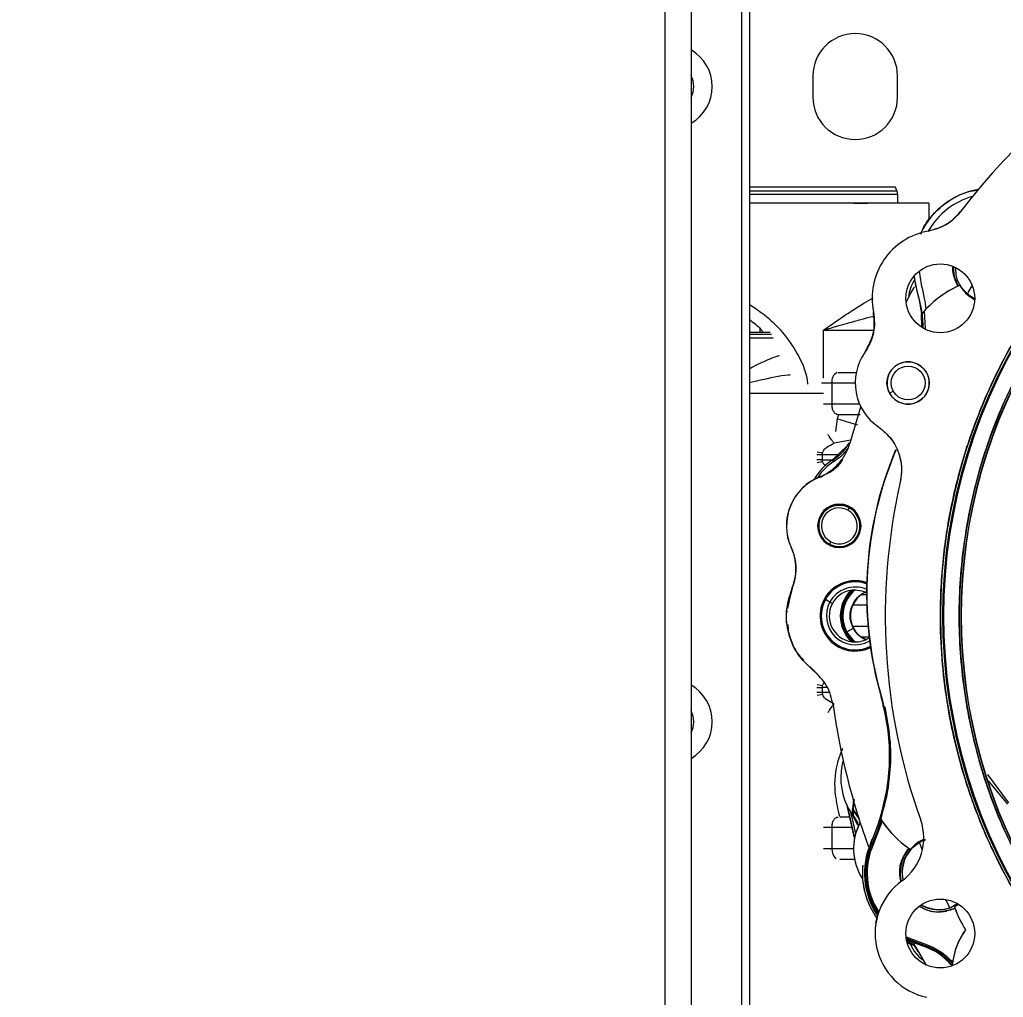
# Model space of a CAD drawing. Header units: millimetres. Extents: x 169 to 14583, y -399 to 10804.
# Drawn here: x 8012.3 to 8105.3, y 5334.5 to 5426.8 of the extents above; entities that cross this region are included whole.
import ezdxf

# ---------------------------------------------------------------- set-up
doc = ezdxf.new("R2010")
doc.units = ezdxf.units.MM
doc.header["$LTSCALE"] = 35
doc.layers.add('1', color=70, linetype='Continuous')
doc.styles.add('SLDTEXTSTYLE2', font='TXT', dxfattribs={"width": 0.7})
doc.dimstyles.new('SLDDIMSTYLE5', dxfattribs={"dimtxt": 105.988363, "dimasz": 26.25, "dimexe": 0, "dimexo": 0.0625, "dimgap": 26.497091, "dimtad": 1, "dimdec": 0, "dimrnd": 1e-09, "dimzin": 12, "dimdsep": 46, "dimtxsty": 'SLDTEXTSTYLE2', "dimsah": 1, "dimcen": 0.09, "dimadec": 0, "dimazin": 3, "dimtfac": 1, "dimtdec": 3, "dimtofl": 0, "dimtmove": 0, "dimatfit": 3, "dimfxl": 0, "dimfrac": 2, "dimtolj": 1, "dimtzin": 12, "dimarcsym": 0})

# ---------------------------------------------------------------- blocks, each defined once
blk = doc.blocks.new('_D_38')
at = {"layer": '1'}
for p, q in [((8156.079, 5335.518), (8156.079, 4480.018)), ((6541.279, 5040.018), (6541.279, 4480.018)), ((7207.029, 4709.487), (7490.329, 4709.487)), ((7490.329, 4547.429), (7207.029, 4547.429)), ((6541.279, 4515.018), (8156.079, 4515.018))]:
    blk.add_line(p, q, dxfattribs=at)
for centre, start, end in [((7207.029, 4628.458), 90, 270), ((7490.329, 4628.458), 270, 90)]:
    blk.add_arc(centre, 81.029, start, end, dxfattribs=at)
for points in [[(6541.279, 4515.018), (6567.529, 4509.768), (6567.529, 4520.268)], [(8156.079, 4515.018), (8129.829, 4520.268), (8129.829, 4509.768)]]:
    blk.add_solid(points, dxfattribs=at)
at = {"layer": '1', "insert": (7207.029, 4686.095), "char_height": 92.6042, "attachment_point": 1, "style": 'SLDTEXTSTYLE2'}
blk.add_mtext('1615', dxfattribs=at)
blk = doc.blocks.new('_D_39')
at = {"layer": '1'}
for p, q in [((10336.279, 5511.018), (11734.619, 5511.018)), ((11699.619, 5511.018), (11699.619, 5088.118)), ((8051.635, 5088.118), (11734.619, 5088.118)), ((11699.619, 5088.118), (11699.619, 4698.415))]:
    blk.add_line(p, q, dxfattribs=at)
for points in [[(11699.619, 5511.018), (11694.369, 5484.768), (11704.869, 5484.768)], [(11699.619, 5088.118), (11704.869, 5114.368), (11694.369, 5114.368)]]:
    blk.add_solid(points, dxfattribs=at)
at = {"layer": '1', "insert": (11580.246, 4698.415), "char_height": 92.6042, "attachment_point": 1, "rotation": 90, "style": 'SLDTEXTSTYLE2'}
blk.add_mtext('423', dxfattribs=at)

msp = doc.modelspace()

# ---------------------------------------------------------------- linework, layer by layer
at = {"color": 7, "linetype": 'Continuous', "lineweight": 18}
for p, q in [((8073.279, 5629.168), (8073.279, 5170.518)), ((8075.779, 5629.168), (8075.779, 5170.518)), ((8080.529, 5629.168), (8080.529, 5220.518)), ((8081.279, 5629.168), (8081.279, 5220.518)), ((8087.279, 5421.518), (8087.279, 5419.518)), ((8095.279, 5419.518), (8095.279, 5421.518)), ((8095.097, 5411.018), (8081.279, 5411.018)), ((8095.218, 5410.684), (8095.097, 5411.018)), ((8081.279, 5410.684), (8095.218, 5410.684)), ((8095.279, 5410.342), (8095.279, 5409.518)), ((8091.117, 5409.518), (8092.493, 5409.518)), ((8098.278, 5407.988), (8098.278, 5409.272)), ((8096.819, 5402.597), (8097.025, 5401.549)), ((8097.025, 5401.54), (8096.88, 5402.576)), ((8097.318, 5403.08), (8097.516, 5401.811)), ((8101.184, 5401.784), (8101.138, 5401.865)), ((8101.94, 5401.067), (8102.342, 5401.707)), ((8102.103, 5400.68), (8102.626, 5400.435)), ((8102.103, 5400.68), (8102.565, 5400.392)), ((8097.562, 5397.816), (8097.552, 5399.006)), ((8097.92, 5397.628), (8097.832, 5399.336)), ((8097.832, 5399.336), (8097.832, 5399.336)), ((8081.279, 5397.318), (8083.254, 5397.318)), ((8083.385, 5397.084), (8081.279, 5397.084)), ((8082.279, 5397.647), (8082.279, 5397.318)), ((8088.278, 5392.966), (8088.278, 5397.518)), ((8088.278, 5397.518), (8092.97, 5397.518)), ((8083.54, 5396.742), (8081.279, 5396.742)), ((8089.654, 5393.518), (8091.389, 5393.518)), ((8088.091, 5392.518), (8089.081, 5392.518)), ((8089.081, 5392.518), (8089.081, 5390.518)), ((8089.081, 5392.518), (8091.279, 5392.518)), ((8088.286, 5391.518), (8081.279, 5391.518)), ((8094.523, 5391.559), (8094.875, 5391.751)), ((8089.081, 5390.518), (8088.286, 5390.518)), ((8091.696, 5390.518), (8089.081, 5390.518)), ((8090.822, 5386.946), (8091.82, 5390.254)), ((8089.58, 5389.146), (8089.411, 5387.924)), ((8089.695, 5389.518), (8089.58, 5389.146)), ((8091.737, 5389.518), (8089.654, 5389.518)), ((8090.88, 5387.107), (8089.282, 5386.824)), ((8087.677, 5386.028), (8088.184, 5385.931)), ((8088.159, 5385.768), (8088.184, 5385.931)), ((8089.143, 5385.267), (8090.526, 5386.581)), ((8087.659, 5385.768), (8088.159, 5385.768)), ((8088.159, 5385.268), (8087.662, 5385.268)), ((8087.677, 5385.008), (8088.184, 5385.106)), ((8088.159, 5385.768), (8088.159, 5385.268)), ((8088.159, 5385.768), (8089.671, 5385.768)), ((8088.184, 5385.106), (8088.159, 5385.268)), ((8088.159, 5385.268), (8089.144, 5385.268)), ((8089.259, 5385.087), (8089.158, 5385.251)), ((8089.779, 5381.018), (8089.779, 5381.068)), ((8089.779, 5381.018), (8089.779, 5381.068)), ((8090.28, 5380.954), (8090.279, 5381.006)), ((8090.594, 5380.51), (8090.713, 5380.729)), ((8090.713, 5380.729), (8090.735, 5380.768)), ((8088.964, 5377.526), (8088.844, 5377.307)), ((8085.246, 5377.006), (8085.255, 5377.008)), ((8088.844, 5377.307), (8088.823, 5377.268)), ((8089.779, 5377.018), (8089.779, 5376.968)), ((8085.317, 5373.109), (8085.036, 5371.974)), ((8089.471, 5373.25), (8089.445, 5373.288)), ((8084.818, 5371.218), (8085.006, 5371.95)), ((8085.044, 5371.942), (8084.871, 5371.205)), ((8084.951, 5371.995), (8084.937, 5371.935)), ((8088.427, 5372.076), (8088.404, 5372.088)), ((8088.888, 5371.824), (8088.46, 5372.058)), ((8092.313, 5372.518), (8091.849, 5372.518)), ((8089.121, 5371.697), (8088.888, 5371.824)), ((8092.33, 5371.518), (8091.033, 5371.518)), ((8085.007, 5368.828), (8084.935, 5369.719)), ((8092.449, 5369.518), (8091.033, 5369.518)), ((8092.552, 5368.518), (8091.849, 5368.518)), ((8092.279, 5368.272), (8092.1, 5368.36)), ((8087.008, 5365.732), (8087.407, 5365.316)), ((8087.383, 5365.315), (8087.737, 5364.988)), ((8087.659, 5363.768), (8088.159, 5363.768)), ((8087.677, 5364.028), (8088.184, 5363.931)), ((8088.159, 5363.768), (8088.184, 5363.931)), ((8088.159, 5363.768), (8088.159, 5363.268)), ((8088.622, 5363.768), (8088.159, 5363.768)), ((8088.159, 5363.268), (8087.662, 5363.268)), ((8088.184, 5363.106), (8087.677, 5363.008)), ((8088.159, 5363.268), (8088.184, 5363.106)), ((8088.794, 5363.268), (8088.159, 5363.268)), ((8093.731, 5362.864), (8093.734, 5362.864)), ((8094.062, 5361.94), (8093.898, 5361.954)), ((8094.062, 5361.94), (8094.022, 5361.916)), ((8105.786, 5352.845), (8103.802, 5355.522)), ((8103.837, 5354.933), (8105.664, 5352.733)), ((8090.508, 5352.61), (8091.219, 5349.525)), ((8091.219, 5349.527), (8090.509, 5352.608)), ((8090.509, 5352.608), (8091.219, 5349.527)), ((8090.76, 5351.518), (8089.842, 5351.518)), ((8090.831, 5352.017), (8090.911, 5351.672)), ((8090.919, 5351.636), (8091.314, 5349.922)), ((8090.941, 5351.877), (8091.057, 5351.707)), ((8091.033, 5352.222), (8091.655, 5351.331)), ((8091.043, 5351.901), (8091.033, 5352.222)), ((8091.036, 5352.292), (8091.63, 5351.433)), ((8091.055, 5351.736), (8091.545, 5350.807)), ((8091.481, 5350.778), (8091.067, 5351.685)), ((8091.542, 5350.712), (8091.069, 5351.689)), ((8091.085, 5351.682), (8091.087, 5351.636)), ((8091.086, 5351.655), (8091.524, 5350.944)), ((8089.081, 5350.518), (8088.286, 5350.518)), ((8089.081, 5350.518), (8089.081, 5348.518)), ((8090.991, 5350.518), (8089.081, 5350.518)), ((8092.792, 5349.084), (8093.661, 5351.384)), ((8093.825, 5351.129), (8093.003, 5348.99)), ((8093.64, 5351.419), (8093.64, 5351.418)), ((8092.761, 5349.098), (8092.765, 5349.096)), ((8092.765, 5349.096), (8092.792, 5349.084)), ((8092.792, 5349.084), (8092.899, 5349.036)), ((8096.491, 5348.475), (8097.625, 5349.353)), ((8097.629, 5348.398), (8097.311, 5349.186)), ((8089.081, 5348.518), (8088.286, 5348.518)), ((8091.12, 5348.518), (8089.081, 5348.518)), ((8091.218, 5347.518), (8089.842, 5347.518)), ((8100.624, 5343.091), (8100.694, 5342.94)), ((8100.903, 5343.281), (8100.644, 5343.089)), ((8100.656, 5343.05), (8100.919, 5343.271)), ((8100.678, 5343.061), (8101.05, 5343.268)), ((8093.232, 5341.47), (8093.263, 5341.702)), ((8093.262, 5341.698), (8093.263, 5341.7)), ((8096.082, 5340.205), (8097.432, 5339.686)), ((8096.098, 5340.068), (8097.401, 5339.576)), ((8097.371, 5339.463), (8096.121, 5339.927)), ((8097.362, 5339.434), (8096.128, 5339.89)), ((8096.849, 5339.473), (8096.159, 5339.752)), ((8097.234, 5338.832), (8096.894, 5339.372)), ((8097.362, 5339.434), (8097.36, 5339.43)), ((8097.362, 5339.434), (8097.37, 5339.463)), ((8097.371, 5339.463), (8097.401, 5339.576)), ((8100.439, 5337.465), (8100.439, 5337.465))]:
    msp.add_line(p, q, dxfattribs=at)
at = {"color": 7, "linetype": 'Continuous', "lineweight": 18, "flags": 128}
for points in [[(8096.087, 5400.16), (8096.54, 5400.988), (8096.816, 5401.479)], [(8096.816, 5401.479), (8096.841, 5401.543), (8096.861, 5401.589)], [(8101.241, 5401.593), (8101.264, 5401.559), (8102.103, 5400.68)], [(8091.279, 5372.976), (8091.908, 5372.894), (8092.279, 5372.764)], [(8091.276, 5368.059), (8091.184, 5368.138), (8090.496, 5368.998)], [(8100.21, 5342.958), (8099.858, 5343.621), (8099.8, 5343.732)], [(8093.288, 5342.038), (8093.285, 5341.98), (8093.232, 5341.47)], [(8096.185, 5339.65), (8096.523, 5339.507), (8096.894, 5339.372)], [(8096.927, 5339.362), (8096.597, 5339.479), (8096.185, 5339.65)], [(8098.012, 5337.542), (8097.024, 5339.194), (8096.816, 5339.556)], [(8096.894, 5339.372), (8097.179, 5338.903), (8097.234, 5338.832)]]:
    msp.add_lwpolyline(points, dxfattribs=at)
at = {"color": 7, "linetype": 'Continuous', "lineweight": 18}
for centre, radius in [((8099.317, 5400.518), 3.25), ((8096.279, 5392.518), 2), ((8096.279, 5392.518), 1.6), ((8099.317, 5340.518), 3.25)]:
    msp.add_circle(centre, radius, dxfattribs=at)
for centre, radius, start, end in [((8151.279, 5370.518), 62.948, 97.39839, 142.60161), ((8091.279, 5421.518), 4, 0, 180), ((8073.779, 5420.518), 4, 300, 60), ((8073.779, 5420.518), 2.25, 332.73396, 27.26604), ((8091.279, 5419.518), 4, 180, 0), ((8094.279, 5410.342), 1, 359.99997, 19.99997), ((8104.177, 5403.499), 7.414, 99.84647, 154.39787), ((8104.177, 5403.499), 6.872, 105.4082, 150.26591), ((8097.278, 5409.272), 1, 359.99997, 14.25931), ((8099.317, 5400.518), 6.448, 100.15335, 191.36332), ((8099.317, 5400.518), 2.979, 144.73835, 177.89795), ((8104.934, 5393.026), 9.5, 114.55735, 141.06065), ((8104.934, 5393.026), 9.5, 114.32813, 137.20716), ((8151.279, 5370.518), 51.95, 145.05783, 214.94217), ((8151.279, 5370.518), 51.75, 145.32583, 214.67417), ((8151.279, 5370.518), 51.65, 145.4237, 214.57629), ((8151.279, 5370.518), 50.169, 148.14093, 211.85907), ((8151.279, 5370.518), 50.015, 148.14031, 211.85969), ((8151.279, 5370.518), 49.985, 148.14042, 211.85958), ((8096.279, 5392.518), 5, 144.93554, 235.78119), ((8096.279, 5392.518), 2, 28.64789, 208.64789), ((8090.025, 5392.667), 0.956, 118.77671, 188.99555), ((8096.279, 5392.518), 2, 208.64789, 28.64789), ((8127.37, 5372.61), 35.019, 157.18299, 196.15834), ((8127.37, 5372.61), 34.991, 157.19673, 195.51501), ((8091.779, 5381.018), 4.979, 121.76479, 151.4273), ((8091.779, 5381.018), 4.786, 121.76479, 146.98537), ((8089.779, 5379.018), 5, 111.11856, 204.1749), ((8089.779, 5379.018), 4.983, 112.25914, 204.07649), ((8151.279, 5370.518), 57.159, 167.23887, 199.71476), ((8089.779, 5379.018), 2.05, 90, 270), ((8089.779, 5379.018), 2, 61.35211, 241.35211), ((8089.779, 5379.018), 1.994, 61.35211, 241.35211), ((8089.779, 5379.018), 1.95, 61.35211, 241.35211), ((8089.779, 5379.018), 1.7, 61.35211, 241.35211), ((8089.779, 5379.018), 2, 241.35211, 61.35211), ((8089.779, 5379.018), 1.994, 241.35211, 61.35211), ((8089.779, 5379.018), 1.95, 241.35211, 61.35211), ((8089.779, 5379.018), 1.7, 241.35211, 61.35211), ((8089.779, 5379.018), 2.05, 270, 90), ((8091.279, 5370.518), 3.322, 70.38056, 123.5), ((8091.279, 5370.518), 3.276, 70.1201, 123.5), ((8091.279, 5370.518), 3.322, 123.5, 296.25341), ((8091.279, 5370.518), 3.276, 123.5, 151.35211), ((8091.279, 5370.518), 3.212, 70.98434, 151.35211), ((8091.279, 5370.518), 2.724, 67.63293, 151.35211), ((8091.279, 5370.518), 2.458, 90, 151.35211), ((8093.279, 5370.518), 3.405, 134.52213, 225.47787), ((8093.279, 5370.518), 3.322, 132.57483, 227.42517), ((8093.279, 5370.518), 3.255, 131.05735, 228.94265), ((8093.279, 5370.518), 3.25, 130.93877, 229.06123), ((8093.279, 5370.518), 3.206, 129.95626, 230.04374), ((8093.279, 5370.518), 3.171, 129.16364, 208.64789), ((8091.279, 5370.518), 3.276, 151.35211, 296.51387), ((8091.279, 5370.518), 3.212, 151.35211, 295.64965), ((8093.279, 5370.518), 2.459, 113.12824, 241.35211), ((8091.279, 5370.518), 2.724, 151.35211, 299.00105), ((8091.279, 5370.518), 2.458, 151.35211, 270), ((8091.279, 5370.518), 2.459, 270, 301.51019), ((8073.779, 5360.518), 4, 300, 60), ((8151.279, 5370.518), 62.648, 187.72987, 200.37572), ((8073.779, 5360.518), 2.25, 332.73396, 27.26604), ((8096.057, 5355.25), 6.145, 164.60831, 204.99997), ((8096.057, 5355.25), 6.145, 204.99997, 215.94801), ((8096.279, 5348.518), 5.159, 151.07492, 213.45413), ((8096.279, 5348.518), 5.157, 151.371, 213.42377), ((8101.729, 5356.4), 9.5, 212.79282, 235.67181), ((8101.729, 5356.4), 9.5, 213.69457, 235.44259), ((8092.763, 5349.549), 5, 305.96695, 19.71476), ((8099.166, 5346.217), 7.019, 155.7832, 214.73295), ((8099.166, 5346.217), 6.989, 155.78206, 214.53256), ((8099.166, 5346.217), 6.872, 155.78206, 213.75627), ((8099.166, 5346.217), 6.757, 155.77798, 213.00025), ((8099.166, 5346.217), 3.5, 112.99363, 140.82793), ((8090.214, 5348.427), 1.137, 175.40601, 228.18822), ((8099.166, 5346.217), 3.45, 139.7355, 190.54319), ((8099.166, 5346.217), 7.212, 173.9731, 215.41292), ((8099.166, 5346.217), 7.212, 174.77599, 216.02524), ((8099.317, 5340.518), 6.159, 125.96695, 258.20019), ((8099.166, 5346.217), 3.45, 240.87724, 290.37936), ((8109.665, 5346.067), 9.5, 199.37605, 213.09625), ((8109.665, 5346.067), 9.5, 199.60527, 213.09626), ((8107.409, 5336.821), 7, 144.56244, 173.04024), ((8107.409, 5336.821), 7, 144.56245, 171.80562), ((8099.317, 5340.518), 2.979, 199.75521, 237.89795)]:
    msp.add_arc(centre, radius, start, end, dxfattribs=at)
for points, knots in [([(8081.279, 5410.342), (8081.611, 5410.342), (8083.281, 5410.342), (8086.369, 5410.342), (8090.049, 5410.342), (8092.955, 5410.342), (8094.905, 5410.342), (8095.154, 5410.342), (8095.279, 5410.342)], [0, 0, 0, 0, 0.047423, 0.237939, 0.428454, 0.618969, 0.809485, 1, 1, 1, 1]), ([(8097.489, 5406.591), (8097.544, 5406.745), (8097.816, 5407.492), (8098.737, 5408.629), (8100.188, 5409.834), (8101.621, 5410.558), (8102.552, 5410.691), (8102.857, 5410.734)], [0, 0, 0, 0, 0.0693476, 0.3361607, 0.6029738, 0.8697869, 1, 1, 1, 1]), ([(8098.247, 5409.518), (8098.21, 5409.518), (8098.136, 5409.518), (8097.543, 5409.518), (8096.622, 5409.518), (8095.372, 5409.518), (8093.852, 5409.518), (8092.118, 5409.518), (8090.235, 5409.518), (8088.278, 5409.518), (8086.32, 5409.518), (8084.442, 5409.518), (8082.71, 5409.518), (8081.75, 5409.518), (8081.279, 5409.518)], [0, 0, 0, 0, 0.083563, 0.167127, 0.250689, 0.334251, 0.417815, 0.50138, 0.584943, 0.668505, 0.752069, 0.835634, 0.919198, 1, 1, 1, 1]), ([(8101.271, 5408.75), (8101.052, 5408.497), (8100.466, 5407.821), (8099.381, 5407.158), (8098.509, 5406.945), (8098.18, 5406.865)], [0, 0, 0, 0, 0.2713094, 0.7259181, 1, 1, 1, 1]), ([(8098.18, 5406.865), (8098.855, 5407.063), (8100.061, 5407.417), (8100.901, 5408.342), (8101.271, 5408.75)], [0, 0, 0, 0, 0.559436, 1, 1, 1, 1]), ([(8100.986, 5401.667), (8100.874, 5401.894), (8100.651, 5402.35), (8100.505, 5402.972), (8100.514, 5403.347), (8100.517, 5403.468)], [0, 0, 0, 0, 0.40354, 0.80708, 1, 1, 1, 1]), ([(8100.58, 5403.442), (8100.577, 5403.213), (8100.569, 5402.594), (8100.846, 5402.034), (8101.02, 5401.682)], [0, 0, 0, 0, 0.370856, 1, 1, 1, 1]), ([(8102.521, 5400.467), (8102.154, 5400.73), (8101.419, 5401.255), (8100.816, 5402.345), (8100.796, 5403.077), (8100.789, 5403.356)], [0, 0, 0, 0, 0.381906, 0.763818, 1, 1, 1, 1]), ([(8097.516, 5401.811), (8097.618, 5401.379), (8097.8, 5400.608), (8097.913, 5399.825), (8097.963, 5399.48)], [0, 0, 0, 0, 0.559981, 1, 1, 1, 1]), ([(8101.125, 5401.729), (8101.123, 5401.728), (8101.099, 5401.717), (8101.04, 5401.691), (8100.986, 5401.667)], [0, 0, 0, 0, 0.086871, 1, 1, 1, 1]), ([(8101.151, 5401.74), (8101.144, 5401.737), (8101.131, 5401.732), (8101.057, 5401.699), (8101.02, 5401.682)], [0, 0, 0, 0, 0.500013, 1, 1, 1, 1]), ([(8101.151, 5401.74), (8101.3, 5401.516), (8101.565, 5401.114), (8101.938, 5400.813), (8102.103, 5400.68)], [0, 0, 0, 0, 0.559793, 1, 1, 1, 1]), ([(8102.503, 5400.52), (8102.293, 5400.633), (8101.75, 5400.925), (8101.402, 5401.44), (8101.189, 5401.756)], [0, 0, 0, 0, 0.3865327, 1, 1, 1, 1]), ([(8097.025, 5401.549), (8097.144, 5401.078), (8097.357, 5400.235), (8097.487, 5399.376), (8097.545, 5398.997)], [0, 0, 0, 0, 0.5587579, 1, 1, 1, 1]), ([(8097.025, 5401.54), (8097.332, 5400.382), (8097.665, 5399.124), (8097.656, 5397.836), (8097.656, 5397.732)], [0, 0, 0, 0, 0.919994, 1, 1, 1, 1]), ([(8081.279, 5399.941), (8081.737, 5399.644), (8082.766, 5398.978), (8084.436, 5397.397), (8085.837, 5395.342), (8086.653, 5393.614), (8086.763, 5392.599), (8086.783, 5392.412)], [0, 0, 0, 0, 0.201611, 0.452407, 0.700299, 0.944815, 1, 1, 1, 1]), ([(8088.278, 5397.518), (8088.713, 5397.82), (8089.587, 5398.426), (8090.865, 5399.285), (8092.004, 5400.017), (8092.696, 5400.403), (8092.991, 5400.568)], [0, 0, 0, 0, 0.2744545, 0.5513671, 0.808333, 1, 1, 1, 1]), ([(8108.694, 5340.764), (8107.766, 5342.174), (8105.894, 5345.022), (8103.613, 5349.656), (8101.421, 5355.41), (8099.754, 5362.393), (8099.186, 5369.613), (8099.518, 5375.946), (8100.363, 5381.293), (8101.739, 5386.462), (8103.613, 5391.379), (8105.893, 5396.014), (8107.766, 5398.861), (8108.694, 5400.272)], [0, 0, 0, 0, 0.079921, 0.161317, 0.244092, 0.371227, 0.499927, 0.585753, 0.671119, 0.755908, 0.838676, 0.920075, 1, 1, 1, 1]), ([(8092.995, 5399.247), (8093.043, 5398.886), (8093.165, 5397.968), (8092.905, 5396.601), (8092.402, 5395.754), (8092.186, 5395.39)], [0, 0, 0, 0, 0.270679, 0.686433, 1, 1, 1, 1]), ([(8092.186, 5395.39), (8092.551, 5396.07), (8093.203, 5397.285), (8093.059, 5398.647), (8092.995, 5399.247)], [0, 0, 0, 0, 0.559208, 1, 1, 1, 1]), ([(8097.832, 5399.336), (8097.834, 5399.338), (8097.837, 5399.341), (8097.852, 5399.358), (8097.859, 5399.366)], [0, 0, 0, 0, 0.494693, 1, 1, 1, 1]), ([(8097.859, 5399.366), (8097.878, 5399.387), (8097.913, 5399.426), (8097.947, 5399.463), (8097.963, 5399.48)], [0, 0, 0, 0, 0.559565, 1, 1, 1, 1]), ([(8081.279, 5398.51), (8081.644, 5398.247), (8082.08, 5397.931), (8082.508, 5397.404), (8082.578, 5397.318)], [0, 0, 0, 0, 0.837486, 1, 1, 1, 1]), ([(8088.278, 5397.518), (8088.728, 5397.648), (8089.496, 5397.87), (8090.674, 5398.205), (8091.753, 5398.497), (8092.564, 5398.723), (8092.958, 5398.81), (8093.004, 5398.82)], [0, 0, 0, 0, 0.284787, 0.485742, 0.745579, 0.970631, 1, 1, 1, 1]), ([(8081.279, 5393.884), (8081.409, 5393.951), (8081.816, 5394.164), (8082.477, 5394.479), (8083.236, 5394.794), (8083.786, 5395.043), (8084.062, 5395.094), (8084.115, 5395.104)], [0, 0, 0, 0, 0.135446, 0.423938, 0.691956, 0.940113, 1, 1, 1, 1]), ([(8081.279, 5392.561), (8081.634, 5392.641), (8082.865, 5392.916), (8084.174, 5393.228), (8085.094, 5393.307), (8085.161, 5393.313)], [0, 0, 0, 0, 0.273443, 0.946663, 1, 1, 1, 1]), ([(8089.58, 5389.146), (8089.956, 5389.033), (8090.669, 5388.817), (8091.222, 5388.648), (8091.483, 5388.568)], [0, 0, 0, 0, 0.527392, 1, 1, 1, 1]), ([(8093.467, 5388.383), (8093.901, 5388.021), (8094.77, 5387.297), (8095.517, 5385.745), (8095.728, 5384.304), (8095.583, 5383.447), (8095.532, 5383.144)], [0, 0, 0, 0, 0.281826, 0.56365, 0.845509, 1, 1, 1, 1]), ([(8093.467, 5388.383), (8093.898, 5388.024), (8094.762, 5387.306), (8095.454, 5385.875), (8095.725, 5384.45), (8095.596, 5383.579), (8095.532, 5383.144)], [0, 0, 0, 0, 0.279838, 0.559599, 0.77979, 1, 1, 1, 1]), ([(8087.891, 5383.629), (8088.233, 5383.796), (8088.922, 5384.132), (8089.773, 5384.919), (8090.45, 5385.861), (8090.699, 5386.586), (8090.822, 5386.946)], [0, 0, 0, 0, 0.248396, 0.499975, 0.751577, 1, 1, 1, 1]), ([(8088.184, 5385.931), (8088.226, 5386.019), (8088.325, 5386.224), (8088.699, 5386.543), (8089.046, 5386.71), (8089.282, 5386.824)], [0, 0, 0, 0, 0.1940704, 0.4517907, 1, 1, 1, 1]), ([(8089.282, 5386.824), (8089.224, 5386.905), (8089.109, 5387.067), (8088.903, 5387.356), (8088.756, 5387.561), (8088.705, 5387.634)], [0, 0, 0, 0, 0.39279, 0.785582, 1, 1, 1, 1]), ([(8089.158, 5385.251), (8089.576, 5385.543), (8090.214, 5385.989), (8090.593, 5386.661), (8090.724, 5386.893)], [0, 0, 0, 0, 0.654981, 1, 1, 1, 1]), ([(8090.577, 5386.329), (8090.364, 5386.054), (8089.989, 5385.569), (8089.479, 5385.232), (8089.259, 5385.087)], [0, 0, 0, 0, 0.569079, 1, 1, 1, 1]), ([(8087.977, 5383.638), (8088.328, 5383.806), (8089.028, 5384.143), (8089.742, 5384.733), (8090.03, 5385.162), (8090.101, 5385.268)], [0, 0, 0, 0, 0.429522, 0.858779, 1, 1, 1, 1]), ([(8088.502, 5384.692), (8088.403, 5384.776), (8088.267, 5384.89), (8088.202, 5385.06), (8088.184, 5385.106)], [0, 0, 0, 0, 0.7314113, 1, 1, 1, 1]), ([(8090.735, 5380.768), (8090.736, 5380.769), (8090.737, 5380.772), (8090.737, 5380.773), (8090.737, 5380.773)], [0, 0, 0, 0, 0.559998, 1, 1, 1, 1]), ([(8085.23, 5376.985), (8085.35, 5376.668), (8085.591, 5376.031), (8085.695, 5375.008), (8085.616, 5373.982), (8085.391, 5373.339), (8085.279, 5373.019)], [0, 0, 0, 0, 0.248734, 0.499996, 0.751265, 1, 1, 1, 1]), ([(8085.286, 5373.035), (8085.399, 5373.356), (8085.625, 5373.999), (8085.707, 5375.024), (8085.606, 5376.047), (8085.366, 5376.686), (8085.246, 5377.006)], [0, 0, 0, 0, 0.24993, 0.499749, 0.749559, 1, 1, 1, 1]), ([(8088.823, 5377.268), (8088.822, 5377.266), (8088.82, 5377.263), (8088.82, 5377.263), (8088.82, 5377.263)], [0, 0, 0, 0, 0.559998, 1, 1, 1, 1]), ([(8091.279, 5373.768), (8091.563, 5373.757), (8091.954, 5373.742), (8092.307, 5373.583), (8092.403, 5373.54)], [0, 0, 0, 0, 0.726106, 1, 1, 1, 1]), ([(8087.303, 5365.376), (8086.784, 5365.864), (8085.748, 5366.84), (8084.893, 5368.828), (8084.652, 5370.978), (8085.07, 5372.339), (8085.279, 5373.019)], [0, 0, 0, 0, 0.250144, 0.500007, 0.749864, 1, 1, 1, 1]), ([(8091.104, 5369.33), (8090.981, 5369.632), (8090.736, 5370.236), (8090.841, 5371.241), (8091.303, 5372.095), (8091.857, 5372.638), (8092.252, 5372.746), (8092.334, 5372.769)], [0, 0, 0, 0, 0.234517, 0.469034, 0.70355, 0.938067, 1, 1, 1, 1]), ([(8084.83, 5371.03), (8084.823, 5370.999), (8084.647, 5370.274), (8084.984, 5368.788), (8085.559, 5367.174), (8086.253, 5366.505), (8086.43, 5366.334)], [0, 0, 0, 0, 0.01835, 0.437616, 0.856888, 1, 1, 1, 1]), ([(8091.104, 5369.33), (8091.016, 5369.282), (8090.839, 5369.185), (8090.651, 5369.082), (8090.525, 5369.013), (8090.506, 5369.003), (8090.496, 5368.998)], [0, 0, 0, 0, 0.249999, 0.500002, 0.75, 1, 1, 1, 1]), ([(8092.254, 5368.311), (8092.068, 5368.392), (8091.581, 5368.603), (8091.286, 5369.052), (8091.104, 5369.33)], [0, 0, 0, 0, 0.382047, 1, 1, 1, 1]), ([(8091.279, 5367.268), (8091.571, 5367.286), (8092.102, 5367.319), (8092.577, 5367.555), (8092.791, 5367.661)], [0, 0, 0, 0, 0.550264, 1, 1, 1, 1]), ([(8089.2, 5362.091), (8089.043, 5362.731), (8088.73, 5364.01), (8087.778, 5364.921), (8087.303, 5365.376)], [0, 0, 0, 0, 0.500017, 1, 1, 1, 1]), ([(8088.184, 5363.931), (8088.223, 5364.022), (8088.281, 5364.155), (8088.386, 5364.245), (8088.419, 5364.273)], [0, 0, 0, 0, 0.681604, 1, 1, 1, 1]), ([(8089.282, 5362.212), (8089.043, 5362.327), (8088.655, 5362.514), (8088.285, 5362.854), (8088.202, 5363.06), (8088.184, 5363.106)], [0, 0, 0, 0, 0.558387, 0.90359, 1, 1, 1, 1]), ([(8093.673, 5363.179), (8093.965, 5362.063), (8094.568, 5359.763), (8094.618, 5356.155), (8094.301, 5353.279), (8093.734, 5351.734), (8093.588, 5351.337)], [0, 0, 0, 0, 0.286521, 0.590501, 0.89448, 1, 1, 1, 1]), ([(8093.64, 5351.419), (8093.886, 5352.355), (8094.378, 5354.228), (8094.584, 5357.134), (8094.426, 5360.042), (8093.965, 5361.923), (8093.734, 5362.864)], [0, 0, 0, 0, 0.249995, 0.499991, 0.749987, 1, 1, 1, 1]), ([(8093.813, 5362.638), (8093.785, 5362.753), (8093.734, 5362.957), (8093.678, 5363.16), (8093.654, 5363.25)], [0, 0, 0, 0, 0.560335, 1, 1, 1, 1]), ([(8093.813, 5362.638), (8093.84, 5362.512), (8093.887, 5362.286), (8093.895, 5362.056), (8093.898, 5361.954)], [0, 0, 0, 0, 0.560068, 1, 1, 1, 1]), ([(8088.705, 5361.402), (8088.756, 5361.475), (8088.903, 5361.68), (8089.109, 5361.969), (8089.224, 5362.131), (8089.282, 5362.212)], [0, 0, 0, 0, 0.214419, 0.607211, 1, 1, 1, 1]), ([(8094.023, 5361.916), (8094.226, 5360.842), (8094.633, 5358.686), (8094.526, 5355.398), (8094.186, 5352.915), (8093.702, 5351.615), (8093.598, 5351.338)], [0, 0, 0, 0, 0.305092, 0.612175, 0.917273, 1, 1, 1, 1]), ([(8094.063, 5361.941), (8094.249, 5360.957), (8094.623, 5358.985), (8094.66, 5355.379), (8094.062, 5352.862), (8093.697, 5351.327)], [0, 0, 0, 0, 0.279761, 0.560564, 1, 1, 1, 1]), ([(8090.079, 5357.987), (8089.887, 5357.497), (8089.336, 5356.094), (8089.262, 5353.852), (8089.631, 5352.244), (8089.782, 5351.589)], [0, 0, 0, 0, 0.241206, 0.690921, 1, 1, 1, 1]), ([(8091.069, 5351.689), (8091.067, 5351.718), (8091.063, 5351.778), (8091.057, 5352.134), (8091.079, 5352.619), (8091.138, 5353.014), (8091.168, 5353.218)], [0, 0, 0, 0, 0.2249, 0.470918, 0.725837, 1, 1, 1, 1]), ([(8091.178, 5353.177), (8091.145, 5352.939), (8091.083, 5352.498), (8091.073, 5352.006), (8091.083, 5351.721), (8091.085, 5351.691), (8091.085, 5351.682)], [0, 0, 0, 0, 0.345415, 0.639347, 0.894182, 1, 1, 1, 1]), ([(8092.765, 5349.096), (8092.948, 5349.523), (8093.274, 5350.284), (8093.528, 5351.072), (8093.64, 5351.418)], [0, 0, 0, 0, 0.5599874, 1, 1, 1, 1]), ([(8092.899, 5349.036), (8093.074, 5349.444), (8093.387, 5350.171), (8093.635, 5350.923), (8093.743, 5351.254)], [0, 0, 0, 0, 0.559985, 1, 1, 1, 1]), ([(8093.64, 5351.418), (8093.641, 5351.416), (8093.644, 5351.412), (8093.655, 5351.394), (8093.661, 5351.384)], [0, 0, 0, 0, 0.494693, 1, 1, 1, 1]), ([(8093.661, 5351.384), (8093.677, 5351.36), (8093.704, 5351.316), (8093.731, 5351.273), (8093.743, 5351.254)], [0, 0, 0, 0, 0.559565, 1, 1, 1, 1]), ([(8095.817, 5345.63), (8095.766, 5345.95), (8095.643, 5346.719), (8096.071, 5347.909), (8096.865, 5348.935), (8097.613, 5349.258), (8097.943, 5349.401)], [0, 0, 0, 0, 0.203516, 0.48899, 0.774465, 1, 1, 1, 1]), ([(8096.525, 5348.452), (8096.719, 5348.655), (8097.066, 5349.017), (8097.509, 5349.25), (8097.704, 5349.353)], [0, 0, 0, 0, 0.55977, 1, 1, 1, 1]), ([(8095.618, 5345.413), (8095.557, 5345.705), (8095.411, 5346.402), (8095.647, 5347.545), (8096.109, 5348.232), (8096.341, 5348.576)], [0, 0, 0, 0, 0.2643392, 0.6321696, 1, 1, 1, 1]), ([(8096.372, 5348.554), (8096.224, 5348.355), (8095.929, 5347.956), (8095.65, 5347.259), (8095.516, 5346.527), (8095.508, 5345.902), (8095.6, 5345.544), (8095.63, 5345.426)], [0, 0, 0, 0, 0.2226689, 0.4453379, 0.6680068, 0.8906758, 1, 1, 1, 1]), ([(8096.525, 5348.452), (8096.512, 5348.461), (8096.48, 5348.48), (8096.391, 5348.541), (8096.341, 5348.576)], [0, 0, 0, 0, 0.431096, 1, 1, 1, 1]), ([(8096.491, 5348.475), (8096.486, 5348.478), (8096.474, 5348.485), (8096.408, 5348.53), (8096.372, 5348.554)], [0, 0, 0, 0, 0.462326, 1, 1, 1, 1]), ([(8097.412, 5343.071), (8097.594, 5342.964), (8098.089, 5342.675), (8099.254, 5342.475), (8100.154, 5342.749), (8100.703, 5342.915)], [0, 0, 0, 0, 0.184316, 0.502595, 1, 1, 1, 1]), ([(8100.884, 5343.293), (8100.642, 5343.147), (8100.014, 5342.766), (8098.768, 5342.684), (8097.929, 5343.019), (8097.51, 5343.186)], [0, 0, 0, 0, 0.237846, 0.618925, 1, 1, 1, 1]), ([(8100.644, 5343.089), (8100.648, 5343.075), (8100.657, 5343.048), (8100.682, 5342.976), (8100.694, 5342.94)], [0, 0, 0, 0, 0.500022, 1, 1, 1, 1]), ([(8100.716, 5342.879), (8100.324, 5342.744), (8099.541, 5342.473), (8098.339, 5342.549), (8097.671, 5342.889), (8097.373, 5343.041)], [0, 0, 0, 0, 0.356203, 0.712406, 1, 1, 1, 1]), ([(8100.665, 5343.026), (8100.666, 5343.023), (8100.67, 5343.01), (8100.689, 5342.956), (8100.703, 5342.915)], [0, 0, 0, 0, 0.245841, 1, 1, 1, 1]), ([(8100.439, 5337.465), (8100.003, 5337.913), (8099.131, 5338.809), (8097.952, 5339.226), (8097.363, 5339.434)], [0, 0, 0, 0, 0.499967, 1, 1, 1, 1]), ([(8100.443, 5337.508), (8099.949, 5338.002), (8099.066, 5338.884), (8097.889, 5339.286), (8097.371, 5339.463)], [0, 0, 0, 0, 0.559506, 1, 1, 1, 1]), ([(8097.401, 5339.576), (8098.051, 5339.342), (8099.212, 5338.925), (8100.079, 5338.053), (8100.461, 5337.669)], [0, 0, 0, 0, 0.559557, 1, 1, 1, 1]), ([(8097.432, 5339.686), (8098.075, 5339.456), (8099.226, 5339.043), (8100.097, 5338.193), (8100.481, 5337.819)], [0, 0, 0, 0, 0.559601, 1, 1, 1, 1]), ([(8100.443, 5337.508), (8100.446, 5337.539), (8100.452, 5337.593), (8100.458, 5337.646), (8100.461, 5337.669)], [0, 0, 0, 0, 0.559372, 1, 1, 1, 1])]:
    msp.add_open_spline(points, degree=3, knots=knots, dxfattribs=at)
for points in [[(8108.668, 5344.037), (8107.52, 5346.06), (8105.225, 5350.108), (8102.891, 5356.71), (8101.431, 5363.542), (8100.949, 5370.518), (8101.431, 5377.493), (8102.89, 5384.325), (8105.225, 5390.927), (8107.52, 5394.975), (8108.668, 5396.999)], [(8089.654, 5389.518), (8089.579, 5389.533), (8089.429, 5389.563), (8089.239, 5389.794), (8089.107, 5390.125), (8089.09, 5390.387), (8089.081, 5390.518)], [(8091.279, 5373.768), (8090.988, 5373.745), (8090.408, 5373.701), (8089.603, 5373.343), (8088.903, 5372.808), (8088.585, 5372.32), (8088.427, 5372.076)], [(8088.427, 5372.076), (8088.311, 5371.82), (8088.079, 5371.307), (8087.995, 5370.458), (8088.116, 5369.621), (8088.452, 5368.841), (8088.975, 5368.173), (8089.652, 5367.665), (8090.437, 5367.331), (8090.998, 5367.289), (8091.279, 5367.268)], [(8089.081, 5350.518), (8089.089, 5350.649), (8089.107, 5350.911), (8089.239, 5351.242), (8089.429, 5351.473), (8089.579, 5351.503), (8089.654, 5351.518)]]:
    msp.add_open_spline(points, degree=3, dxfattribs=at)

# ---------------------------------------------------------------- dimensions: what is measured, and where the dimension line sits
at = {"layer": '1'}
dim = msp.add_linear_dim(base=(11699.619, 5088.118), p1=(10301.279, 5511.018), p2=(8016.635, 5088.118), angle=90, dimstyle='SLDDIMSTYLE5', dxfattribs=at)
dim.commit()
dim.dimension.update_dxf_attribs({"geometry": '_D_39', "text_midpoint": (11699.619, 4804.652), "dimtype": 160})
dim = msp.add_linear_dim(base=(8156.079, 4515.018), p1=(6541.279, 5075.018), p2=(8156.079, 5370.518), dimstyle='SLDDIMSTYLE5', dxfattribs=at)
dim.commit()
dim.dimension.update_dxf_attribs({"geometry": '_D_38', "text_midpoint": (7348.679, 4515.018), "dimtype": 160})

doc.saveas('drawing.dxf')
